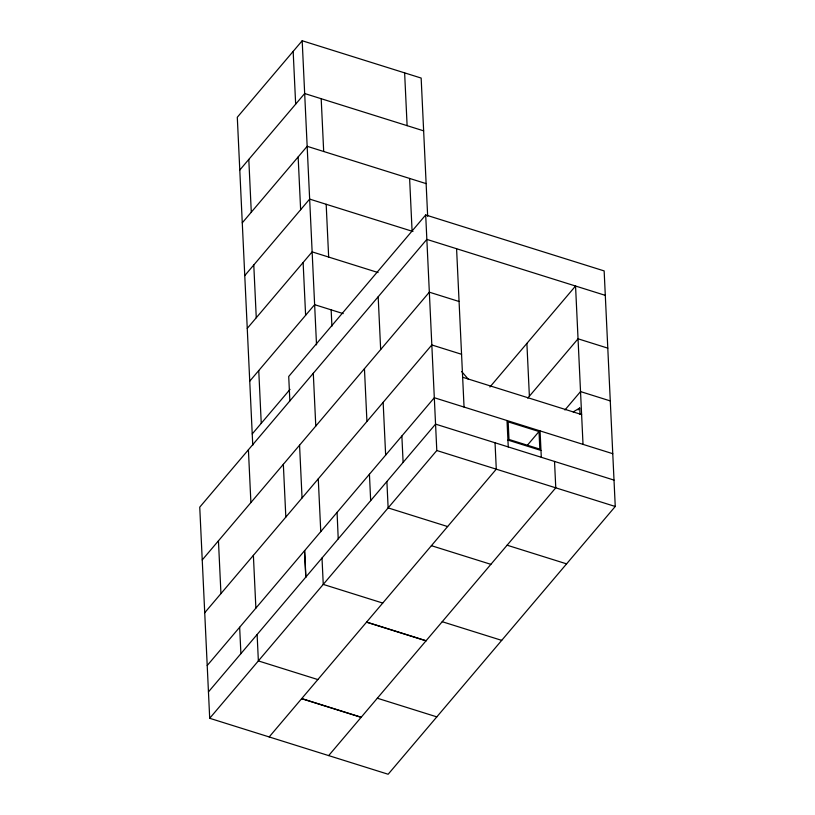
<?xml version="1.0" encoding="UTF-8"?>
<svg xmlns="http://www.w3.org/2000/svg" width="815" height="815" viewBox="0 0 815 815"><rect width="100%" height="100%" fill="white"/><g stroke="black" fill="none" stroke-linecap="round" stroke-linejoin="round"><path stroke-width="1.22" d="M427.671 216.301L421.151 78.057L302.182 40.75L237.297 117.258L252.762 445.265M239.783 170.04L304.667 93.531L423.637 130.838M242.279 222.821L307.163 146.313L426.133 183.62M244.765 275.602L309.649 199.094L412.95 231.491M247.251 328.384L312.135 251.876L378.079 272.556M249.747 381.165L314.631 304.667L343.207 313.622M605.3 295.356L426.846 239.396L199.746 507.154L209.7 718.29L388.154 774.25L615.254 506.482L604.149 270.916L425.695 214.956L288.714 376.469L289.865 400.899M252.232 433.947L290.028 389.387M202.232 559.946L429.332 292.178L459.069 301.499M204.728 612.727L431.818 344.959L461.565 354.281M207.214 665.509L434.314 397.74L612.768 453.7M208.457 691.894L435.556 424.126L614.011 480.096M489.937 386.982L575.553 286.024L583.02 444.369M209.7 718.29L436.799 450.522L425.695 214.956M527.743 398.128L578.049 338.806L607.786 348.137M269.184 736.943L496.284 469.175L495.041 442.779M527.539 445.051L539.01 431.532L508.163 421.864L508.988 439.458L539.836 449.126L539.01 431.532M564.927 409.986L580.535 391.587L610.272 400.919M578.1 409.935L579.72 408.02L580.025 414.377M328.669 755.597L555.769 487.828L554.526 461.433M573.22 411.911L579.72 408.02M462.645 377.253L581.615 414.56M507.939 440.09L540.987 450.451M436.799 450.522L615.254 506.482M447.618 526.551L388.134 507.898L386.891 481.512M507.103 545.204L566.588 563.858M431.4 545.683L490.885 564.337M382.734 603.059L323.249 584.406L322.007 558.01M442.219 621.713L501.704 640.366M366.607 622.069L426.092 640.722M366.516 622.181L426.001 640.834M317.85 679.567L258.365 660.914L257.122 634.518M377.335 698.221L436.82 716.874M301.723 698.577L361.208 717.231M301.632 698.689L361.116 717.343M461.677 371.559L468.309 379.199M540.06 430.901L541.303 457.297M526.887 343.4L529.383 396.182M507.012 420.54L508.254 446.926M456.583 248.718L464.051 407.062M404.627 72.871L407.113 125.663M409.609 178.444L412.095 231.226M401.866 435.994L403.109 462.38M378.18 296.772L380.666 349.554M383.152 402.335L385.648 455.116M364.448 368.675L366.933 421.457M369.429 474.248L370.672 500.634M321.191 98.717L323.687 151.498M326.173 204.28L328.659 257.061M331.155 309.843L331.919 326.183M337.074 512.38L338.225 538.888M302.182 40.75L316.526 344.877M313.296 373.27L315.782 426.062M318.268 478.843L320.764 531.625M293.166 51.376L295.662 104.157M298.147 156.938L300.633 209.72M303.129 262.501L305.615 315.293M304.637 550.634L305.88 577.03M299.563 445.184L302.049 497.965M304.535 550.746L305.788 577.142M283.345 464.305L285.831 517.097M248.799 159.414L251.285 212.195M253.781 264.977L256.267 317.758M258.752 370.54L261.248 423.321M248.412 449.778L250.898 502.56M253.383 555.341L255.879 608.133M239.651 627.255L240.904 653.64M218.451 540.814L220.947 593.595"/></g></svg>
